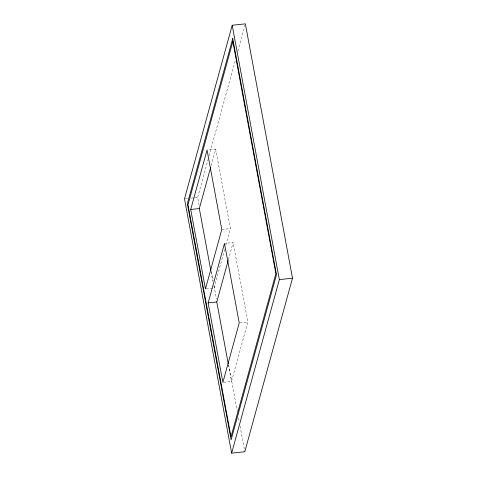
<?xml version="1.0" encoding="UTF-8"?>
<svg xmlns="http://www.w3.org/2000/svg" width="477" height="477" viewBox="0 0 477 477"><rect width="100%" height="100%" fill="white"/><g stroke="black" fill="none" stroke-linecap="round" stroke-linejoin="round"><path stroke-width="0.36" stroke-dasharray="2.38 1.79" d="M199.147 205.444L197.657 197.4L208.103 159.396M209.087 155.806L235.501 59.708M237.868 51.105L244.963 25.287M211.15 165.585L215.682 149.11L207.775 149.957M224.703 249.364L214.072 288.036L213.666 285.848M225.883 245.065L230.409 228.59L215.682 149.11M228.394 259.709L233.122 242.519L225.216 243.365M223.606 382.292L231.512 381.445L247.849 321.999L233.122 242.519M185.237 198.736L188.159 198.42M191.08 198.11L194.002 197.794M194.735 197.716L197.657 197.4M221.787 229.515L230.409 228.59M206.165 288.883L212.635 288.191M239.943 322.846L247.849 321.999M211.341 271.216L213.1 280.72M214.048 285.836L216.486 298.99M228.674 364.768L237.343 411.544M238.566 418.12L239.108 421.042M240.056 426.158L244.796 451.737M228.405 364.672L231.512 381.445M211.096 271.997L212.855 281.472"/><path stroke-width="0.72" d="M232.204 25.263L184.504 198.814L231.643 453.15L244.796 451.737L292.496 278.186L245.357 23.85L232.204 25.263L279.343 279.6L231.643 453.15M190.717 209.481L207.054 150.034L221.787 229.515L205.45 288.961L190.717 209.481L199.338 208.556L210.56 167.731M208.157 302.889L224.494 243.443L239.227 322.923L222.89 382.369L208.157 302.889L216.785 301.965L228.197 260.424M279.343 279.6L292.496 278.186M216.785 301.965L228.268 363.945M199.338 208.556L210.828 270.537M232.734 38.595L187.354 203.709L231.112 439.818L276.493 274.704L232.734 38.595M232.848 41.505L187.974 204.776L230.999 436.908L275.873 273.637L232.848 41.505"/></g></svg>
